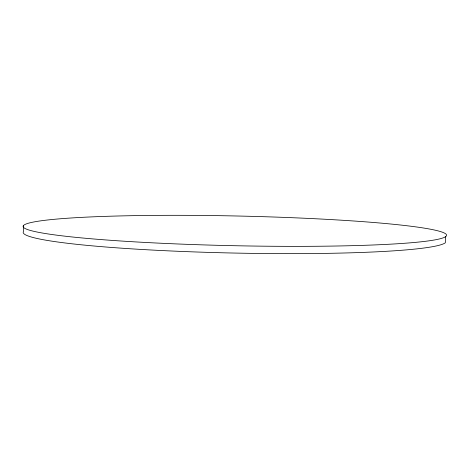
<?xml version="1.0" encoding="UTF-8"?>
<svg xmlns="http://www.w3.org/2000/svg" width="469" height="469" viewBox="0 0 469 469"><rect width="100%" height="100%" fill="white"/><g stroke="black" fill="none" stroke-linecap="round" stroke-linejoin="round"><path stroke-width="0.7" d="M23.473 225.7L23.45 231.586A211.63 16.274 1.2 0 0 219.064 252.691A211.63 16.274 1.2 0 0 445.316 242.79L445.55 236.698A211.736 14.873 1.2 0 0 147.735 215.459A211.736 14.873 1.2 0 0 111.423 240.351A211.736 14.873 1.2 0 0 445.55 236.698"/></g></svg>
